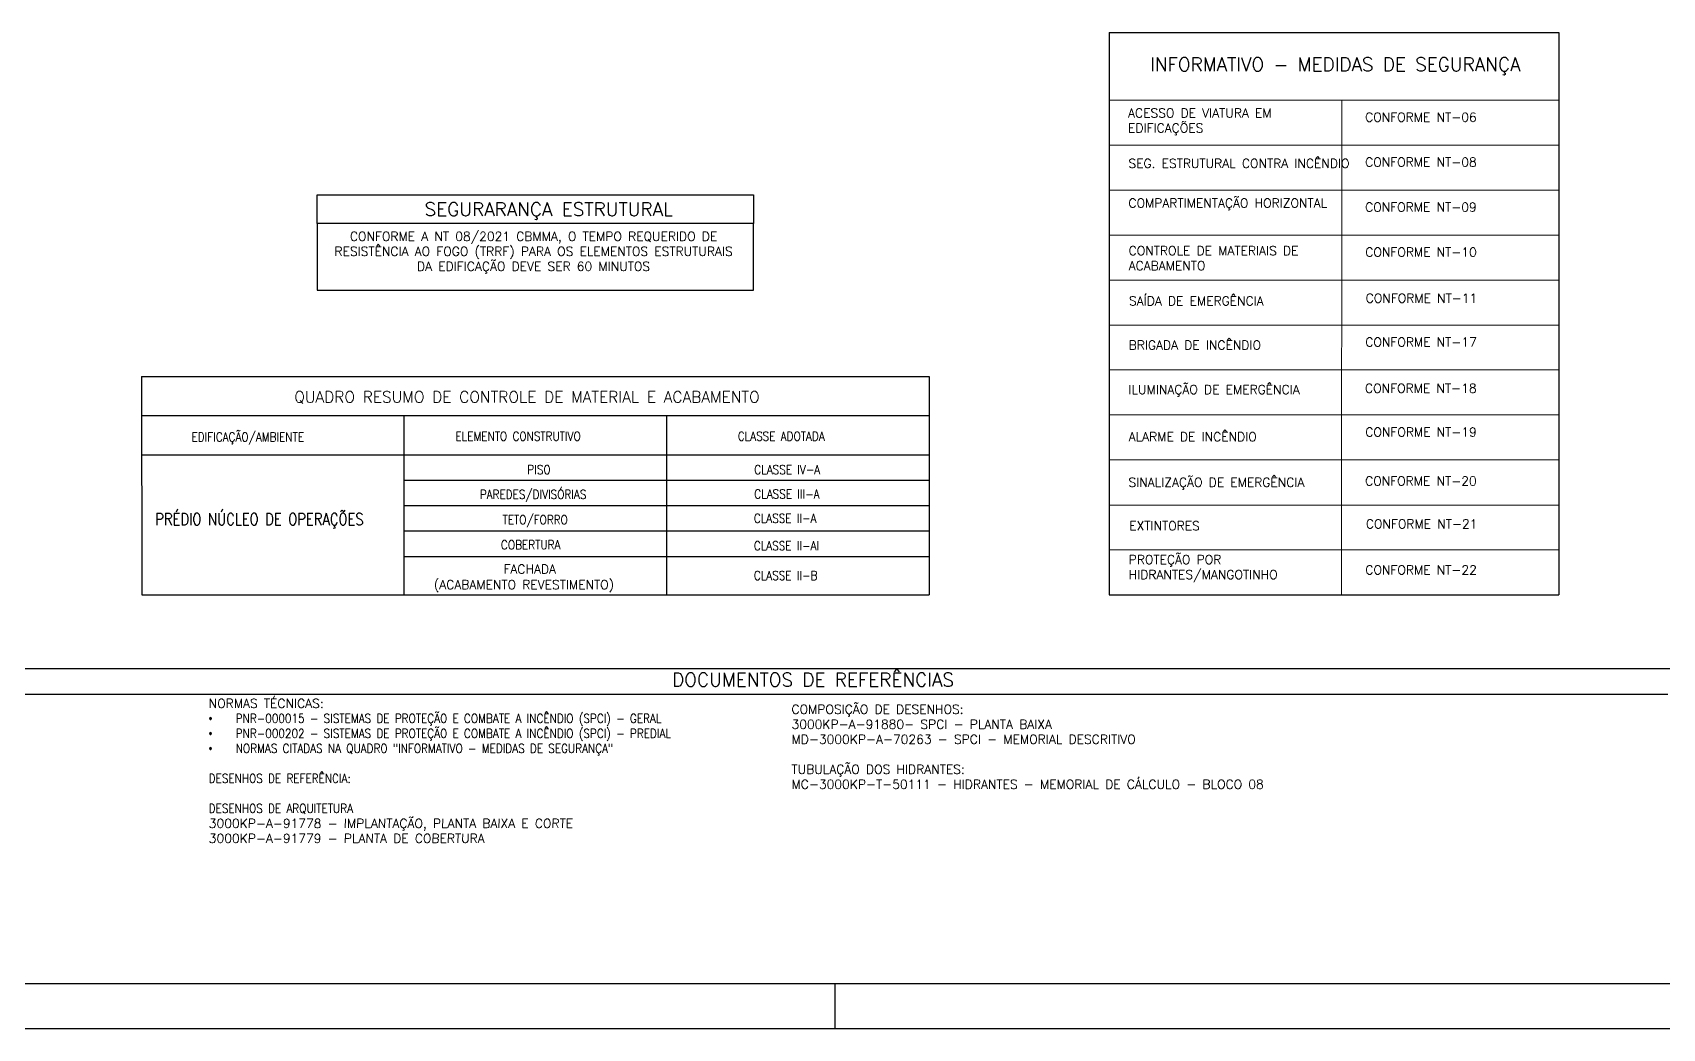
# Model space of a CAD drawing. Header units: metres. Extents: x 341 to 459, y 1341 to 1425.
# Drawn here: x 386.08 to 422.28, y 1341.04 to 1363.17 of the extents above; entities that cross this region are included whole.
import ezdxf
from ezdxf.enums import TextEntityAlignment as Align

# ---------------------------------------------------------------- set-up
doc = ezdxf.new("R2010")
doc.units = ezdxf.units.M
for name, color, linetype in [('COTA', 7, 'Continuous'), ('EPC02TX', 3, 'Continuous'), ('FRL2', 2, 'Continuous'), ('FRL4', 4, 'Continuous'), ('FRL5', 5, 'Continuous'), ('FRL6', 6, 'Continuous'), ('FRL7', 7, 'Continuous'), ('FRR120', 5, 'Continuous'), ('FRR175', 1, 'Continuous'), ('FRR80', 3, 'Continuous'), ('GSB', 7, 'Continuous'), ('Simbologia 02', 3, 'Continuous'), ('TX06', 7, 'Continuous')]:
    doc.layers.add(name, color=color, linetype=linetype)
for name, color, linetype, lineweight in [('GL2', 7, 'Continuous', 9), ('GR120', 4, 'Continuous', 30), ('GR140', 4, 'Continuous', 30), ('GR80', 3, 'Continuous', 20)]:
    doc.layers.add(name, color=color, linetype=linetype, lineweight=lineweight)
doc.styles.add('R120', font='simplex.shx', dxfattribs={"height": 3})
doc.styles.add('R140', font='simplex.shx', dxfattribs={"height": 3.5})
doc.styles.add('R80', font='simplex.shx', dxfattribs={"height": 2})
doc.styles.add('TEXTO CVRD', font='romans.shx')

# ---------------------------------------------------------------- blocks, each defined once
blk = doc.blocks.new('A0')
at = {"layer": 'FRL2'}
blk.add_line((634, 10), (634, 0), dxfattribs=at)
at = {"layer": 'FRL4', "linetype": 'Continuous'}
blk.add_line((25, 74.3), (819, 74.3), dxfattribs=at)
at = {"layer": 'FRL5'}
blk.add_line((25, 80), (1179, 80), dxfattribs=at)
at = {"layer": 'FRL6', "linetype": 'Continuous'}
blk.add_line((25, 10), (1179, 10), dxfattribs=at)
at = {"layer": 'FRL7', "linetype": 'Continuous'}
blk.add_line((0, 0), (1189, 0), dxfattribs=at)
at = {"layer": 'FRR120', "style": 'R120'}
for tag, p in [('FASE_DO_PROJETO', (1007, 46.29)), ('ÁREA_E/OU_SUBÁREA', (1007, 40.79)), ('TÍTULO_DO_DESENHO', (1007, 35.29)), ('SUBTÍTULO_1_DO_DESENHO', (1007, 29.79)), ('SUBTÍTULO_2_DO_DESENHO', (1007, 24.29))]:
    blk.add_attdef(tag, p, '', height=3, dxfattribs=at)
at = {"layer": 'FRR120', "style": 'R140', "width": 0.91}
for tag, p in [('ESCALA', (1019, 14.35)), ('REVISÃO', (1171.5, 14.59))]:
    blk.add_attdef(tag, text='', height=3.5, dxfattribs=at).set_placement(p, align=Align.MIDDLE)
for tag, p in [('NÚMERO_DA_CONTRATADA', (1035.72, 12.6)), ('NUMERO_VALE', (1100.89, 12.51))]:
    blk.add_attdef(tag, p, '', height=3.5, dxfattribs=at)
at = {"layer": 'FRR175', "style": 'R120'}
for tag, p in [('CLASSIFICAÇÃO', (1159.83, 67.73)), ('PROJETO', (1064.31, 53.89)), ('N_PROJ_SE', (1141.5, 53.89)), ('N_CONTRATO', (1144.87, 47.4))]:
    blk.add_attdef(tag, text='', height=3, dxfattribs=at).set_placement(p, align=Align.MIDDLE_CENTER)
at = {"layer": 'FRR80', "style": 'R80'}
for tag, p in [('8A_REV', (824, 77.07)), ('EMIS.', (834, 77.07)), ('PROJ.', (933.09, 77.07)), ('DES.', (945.15, 77.07)), ('VER.', (957.04, 77.07)), ('APR.', (969.19, 77.07)), ('AUT.', (981.1, 77.07)), ('7A_REV', (824, 71.37)), ('EMIS.', (834, 71.37)), ('PROJ.', (933.09, 71.37)), ('DES.', (945.15, 71.37)), ('VER.', (957.04, 71.37)), ('APR.', (969.19, 71.37)), ('AUT.', (981.1, 71.37)), ('6A_REV', (824, 65.67)), ('EMIS.', (834, 65.67)), ('PROJ.', (933.09, 65.67)), ('DES.', (945.15, 65.67)), ('VER.', (957.04, 65.67)), ('APR.', (969.19, 65.67)), ('AUT.', (981.1, 65.67)), ('5A_REV', (824, 59.97)), ('EMIS.', (834, 59.97)), ('PROJ.', (933.09, 59.97)), ('DES.', (945.15, 59.97)), ('VER.', (957.04, 59.97)), ('APR.', (969.19, 59.97)), ('AUT.', (981.1, 59.97)), ('4A_REV', (824, 54.27)), ('EMIS.', (834, 54.27)), ('PROJ.', (933.09, 54.27)), ('DES.', (945.15, 54.27)), ('VER.', (957.04, 54.27)), ('APR.', (969.19, 54.27)), ('AUT.', (981.1, 54.27)), ('3A_REV', (824, 48.57)), ('EMIS.', (834, 48.57)), ('PROJ.', (933.09, 48.57)), ('DES.', (945.15, 48.57)), ('VER.', (957.04, 48.57)), ('APR.', (969.19, 48.57)), ('AUT.', (981.1, 48.57)), ('2A_REV', (824, 42.87)), ('EMIS.', (834, 42.87)), ('PROJ.', (933.09, 42.87)), ('DES.', (945.15, 42.87)), ('VER.', (957.04, 42.87)), ('APR.', (969.19, 42.87)), ('AUT.', (981.1, 42.87)), ('1a_REV', (824, 37.17)), ('EMIS.', (834, 37.17)), ('PROJ.', (933.09, 37.17)), ('DES.', (945.15, 37.17)), ('VER.', (957.04, 37.17)), ('APR.', (969.19, 37.17)), ('AUT.', (981.1, 37.17))]:
    blk.add_attdef(tag, text='', height=2, dxfattribs=at).set_placement(p, align=Align.MIDDLE)
for p in [(840.61, 76.08), (840.61, 70.38), (840.61, 64.68), (840.61, 58.98), (840.61, 53.28), (840.61, 47.58), (840.61, 41.88), (840.61, 36.18)]:
    blk.add_attdef('DESCRIÇÃO_DA_REVISÃO', p, '', height=2, dxfattribs=at)
at = {"layer": 'FRR80', "style": 'R80', "width": 0.85}
for p in [(995.53, 76.9), (995.53, 71.2), (995.53, 65.5), (995.53, 59.8), (995.53, 54.1), (995.53, 48.4), (995.53, 42.7), (995.53, 37)]:
    blk.add_attdef('DATA', text='', height=2, dxfattribs=at).set_placement(p, align=Align.MIDDLE)
blk = doc.blocks.new('INC_SEGURANÇA ESTRUTURAL')
at = {"layer": 'COTA', "color": 0}
for points in [[(7.265, 1.111), (0, 1.111), (0, 1.59), (7.265, 1.59)], [(7.265, 1.111), (0, 1.111), (0, 0), (7.265, 0)]]:
    blk.add_lwpolyline(points, close=True, dxfattribs=at)
at = {"layer": 'GR140', "insert": (3.856, 1.463), "char_height": 0.225, "width": 5.46727, "attachment_point": 2, "style": 'R80'}
blk.add_mtext('SEGURARANÇA ESTRUTURAL', dxfattribs=at)
at = {"layer": 'GR80', "insert": (-0.062, 0.973, -0.001), "char_height": 0.15, "width": 7.33005, "attachment_point": 1, "style": 'R80'}
blk.add_mtext('\\pxqc;CONFORME A NT 08/2021 CBMMA, O TEMPO REQUERIDO DE RESISTÊNCIA AO FOGO (TRRF) PARA OS ELEMENTOS ESTRUTURAIS DA EDIFICAÇÃO DEVE SER 60 MINUTOS', dxfattribs=at)

msp = doc.modelspace()

# ---------------------------------------------------------------- linework, layer by layer
for p, q in [((409.994, 1363.168), (409.994, 1350.671)), ((409.994, 1363.168), (419.978, 1363.168)), ((419.978, 1363.168), (419.978, 1350.671)), ((388.492, 1355.526), (405.994, 1355.526)), ((388.492, 1355.526), (388.501, 1350.671)), ((405.994, 1355.526), (405.994, 1350.671)), ((388.492, 1354.656), (405.994, 1354.656)), ((394.331, 1350.671), (394.331, 1354.656)), ((400.161, 1350.671), (400.161, 1354.656)), ((388.501, 1353.787), (405.994, 1353.787)), ((394.331, 1353.222), (405.994, 1353.222)), ((394.331, 1353.222), (405.994, 1353.222)), ((394.331, 1352.657), (405.994, 1352.657)), ((394.331, 1352.657), (405.994, 1352.657)), ((394.331, 1352.093), (405.994, 1352.093)), ((394.331, 1352.093), (405.994, 1352.093)), ((394.331, 1351.528), (405.994, 1351.528)), ((394.331, 1351.528), (405.994, 1351.528)), ((388.501, 1350.671), (405.994, 1350.671)), ((388.501, 1350.671), (388.501, 1350.671)), ((409.994, 1350.671), (419.978, 1350.671))]:
    msp.add_line(p, q)
at = {"layer": 'GL2'}
for p, q in [((419.976, 1361.668), (409.996, 1361.668)), ((415.156, 1361.668), (415.149, 1350.671)), ((419.976, 1360.668), (409.996, 1360.668)), ((419.976, 1359.669), (409.996, 1359.669)), ((419.976, 1358.669), (409.996, 1358.669)), ((419.976, 1357.669), (409.996, 1357.669)), ((419.977, 1356.669), (409.996, 1356.669)), ((419.977, 1355.67), (409.996, 1355.67)), ((419.977, 1354.67), (409.996, 1354.67)), ((419.977, 1353.67), (409.996, 1353.67)), ((419.978, 1352.67), (409.996, 1352.67)), ((419.978, 1351.671), (409.996, 1351.671))]:
    msp.add_line(p, q, dxfattribs=at)

# ---------------------------------------------------------------- block references
at = {"xscale": 0.09999999999999994, "yscale": 0.09999999999999994, "zscale": 0.09999999999999994}
msp.add_blockref('A0', (340.5, 1341.039), dxfattribs=at)
at = {"layer": 'GSB', "xscale": 1.333333333333333, "yscale": 1.333333333333333, "zscale": 1.333333333333333}
msp.add_blockref('INC_SEGURANÇA ESTRUTURAL', (392.4, 1357.442), dxfattribs=at)

# ---------------------------------------------------------------- texts
at = {"layer": 'EPC02TX', "insert": (400.281, 1348.937), "char_height": 0.3, "width": 7.85837, "attachment_point": 1, "style": 'R80'}
msp.add_mtext('{\\Fromans|c0;\\C5;DOCUMENTOS DE REFERÊNCIAS}', dxfattribs=at)
at = {"layer": 'GR120', "insert": (415.014, 1362.418), "char_height": 0.3, "width": 11.84922, "attachment_point": 5, "style": 'R120'}
msp.add_mtext('INFORMATIVO - MEDIDAS DE SEGURANÇA', dxfattribs=at)
at = {"layer": 'GR80', "style": 'R80'}
for s, p in [('CONFORME NT-06', (415.677, 1361.188)), ('CONFORME NT-08', (415.677, 1360.189)), ('CONFORME NT-09', (415.677, 1359.189)), ('CONFORME NT-10', (415.681, 1358.189)), ('CONFORME NT-10', (415.681, 1358.189)), ('SAÍDA DE EMERGÊNCIA', (410.432, 1357.105)), ('SAÍDA DE EMERGÊNCIA', (410.432, 1357.105)), ('CONFORME NT-11', (415.69, 1357.166)), ('CONFORME NT-17', (415.681, 1356.19)), ('CONFORME NT-17', (415.681, 1356.19)), ('ILUMINAÇÃO DE EMERGÊNCIA', (410.418, 1355.136)), ('CONFORME NT-18', (415.675, 1355.164)), ('CONFORME NT-19', (415.681, 1354.19)), ('SINALIZAÇÃO DE EMERGÊNCIA', (410.419, 1353.074)), ('SINALIZAÇÃO DE EMERGÊNCIA', (410.419, 1353.074)), ('CONFORME NT-20', (415.677, 1353.102)), ('EXTINTORES', (410.436, 1352.108)), ('EXTINTORES', (410.436, 1352.108)), ('CONFORME NT-21', (415.693, 1352.15)), ('CONFORME NT-22', (415.682, 1351.128))]:
    msp.add_text(s, height=0.2, dxfattribs=at).set_placement(p)
at = {"layer": 'GR80', "char_height": 0.2, "attachment_point": 1, "style": 'R80'}
for s, insert, width in [('ACESSO DE VIATURA EM EDIFICAÇÕES', (410.411, 1361.481), 4.54708), ('SEG. ESTRUTURAL CONTRA INCÊNDIO', (410.419, 1360.36), 4.84314), ('COMPARTIMENTAÇÃO HORIZONTAL', (410.419, 1359.479), 4.84314), ('CONTROLE DE MATERIAIS DE ACABAMENTO', (410.424, 1358.421), 4.56729), ('CONTROLE DE MATERIAIS DE ACABAMENTO', (410.424, 1358.421), 4.56729), ('BRIGADA DE INCÊNDIO', (410.424, 1356.323), 4.51077), ('BRIGADA DE INCÊNDIO', (410.424, 1356.323), 4.51077), ('ALARME DE INCÊNDIO', (410.424, 1354.286), 4.18852), ('PROTEÇÃO POR HIDRANTES/MANGOTINHO', (410.425, 1351.557), 4.53026)]:
    msp.add_mtext(s, dxfattribs=dict(at, insert=insert, width=width))
at = {"layer": 'Simbologia 02', "char_height": 0.2, "attachment_point": 1, "style": 'TEXTO CVRD'}
for s, insert, width in [('\\A1;{\\Fsimplex8|c0;\\C4;NORMAS TÉCNICAS:}\\P\\pxi-3,l3,t3;{\\A0;\\fSymbol|b0|i0|c2|p18;\\W0.85;·^I}{\\A0;\\Fsimplex|c0;\\W0.85;PNR-000015 - SISTEMAS DE PROTEÇÃO E COMBATE A INCÊNDIO (SPCI) - GERAL\\P{\\fSymbol|b0|i0|c2|p18;·^I}PNR-000202 - SISTEMAS DE PROTEÇÃO E COMBATE A INCÊNDIO (SPCI) - PREDIAL\\P{\\fSymbol|b0|i0|c2|p18;·^I}NORMAS CITADAS NA QUADRO "INFORMATIVO - MEDIDAS DE SEGURANÇA"\\P\\pi0,l0,tz;\\PDESENHOS DE REFERÊNCIA:\\P\\PDESENHOS DE ARQUITETURA\\P\\Q1;\\W1;3000KP-A-91778 - IMPLANTAÇÃO, PLANTA BAIXA E CORTE\\P3000KP-A-91779 - PLANTA DE COBERTURA}', (389.988, 1348.361), 12.47072), ('COMPOSIÇÃO DE DESENHOS:\\P3000KP-A-91880- SPCI - PLANTA BAIXA\\PMD-3000KP-A-70263 - SPCI - MEMORIAL DESCRITIVO\\P\\PTUBULAÇÃO DOS HIDRANTES:\\PMC-3000KP-T-50111 - HIDRANTES - MEMORIAL DE CÁLCULO - BLOCO 08', (402.934, 1348.231), 23.34718)]:
    msp.add_mtext(s, dxfattribs=dict(at, insert=insert, width=width))
at = {"layer": 'TX06', "color": 4, "style": 'R120'}
msp.add_text('QUADRO RESUMO DE CONTROLE DE MATERIAL E ACABAMENTO', height=0.25, dxfattribs=at).set_placement((397.058, 1355.071), align=Align.MIDDLE_CENTER)
at = {"layer": 'TX06', "color": 3, "style": 'R120'}
for s, height, width, p in [('EDIFICAÇÃO/AMBIENTE', 0.2, 0.85, (389.606, 1354.082)), ('ELEMENTO CONSTRUTIVO', 0.2, 0.85, (395.468, 1354.098)), ('CLASSE ADOTADA', 0.2, 0.85, (401.74, 1354.098)), ('PISO', 0.2, 0.85, (397.066, 1353.356)), ('CLASSE IV-A', 0.2, 0.85, (402.108, 1353.356)), ('PAREDES/DIVISÓRIAS', 0.2, 0.85, (396.01, 1352.805)), ('CLASSE III-A', 0.2, 0.85, (402.108, 1352.813)), ('PRÉDIO NÚCLEO DE OPERAÇÕES', 0.26667, 0.8, (388.802, 1352.222)), ('TETO/FORRO', 0.2, 0.85, (396.515, 1352.242)), ('CLASSE II-A', 0.2, 0.85, (402.097, 1352.274)), ('COBERTURA', 0.2, 0.85, (396.481, 1351.685)), ('CLASSE II-AI', 0.2, 0.85, (402.097, 1351.664)), ('CLASSE II-B', 0.2, 0.85, (402.097, 1351.003))]:
    msp.add_text(s, height=height, dxfattribs=dict(at, width=width)).set_placement(p)
for s, p in [('FACHADA', (396.536, 1351.145)), ('(ACABAMENTO REVESTIMENTO)', (394.989, 1350.801))]:
    msp.add_text(s, height=0.2, dxfattribs=at).set_placement(p)

doc.saveas('drawing.dxf')
